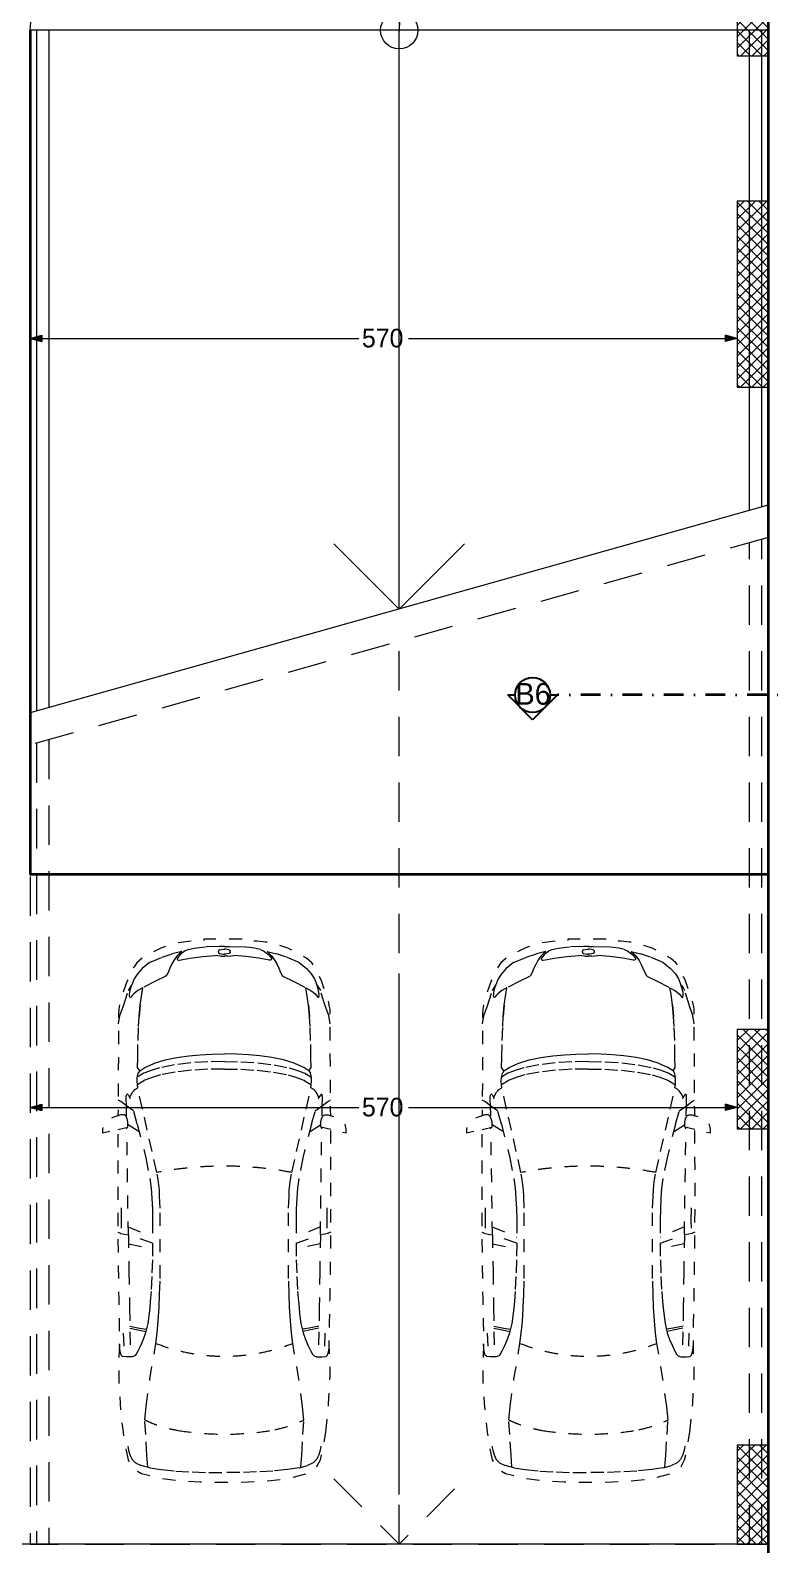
# Model space of a CAD drawing. Header units: millimetres. Extents: x 635850 to 824661, y -5878409 to -5774454.
# Drawn here: x 707640 to 713602, y -5850267 to -5838064 of the extents above; entities that cross this region are included whole.
import ezdxf

# ---------------------------------------------------------------- set-up
doc = ezdxf.new("R2010")
doc.units = ezdxf.units.MM
doc.header["$MEASUREMENT"] = 0
for name, pattern in [('Dashed', [211.666667, 105.833333, -105.833333]), ('Dot & Dashed', [335.138881, 158.75, -88.194444, 0, -88.194437]), ('Long Dashed', [529.166651, 317.499995, -211.666656])]:
    doc.linetypes.add(name, pattern=pattern)
for name, color, linetype, lineweight, true_color in [('2D Drafting - General_Pen_No__247', 7, 'Continuous', 13, 0xe8e8e8), ('A - Ndertesa 4 - 2D Drafting_Pen_No__247', 7, 'Continuous', 13, 0xe8e8e8), ('A - Ndertesa 4 - 2D Drafting_Pen_No__248', 7, 'Continuous', 13, 0xe8e8e8), ('A - Ndertesa 4 - 2D Drafting_Pen_No__82', 7, 'Continuous', 20, 0xaaaaaa), ('A - Ndertesa 4 - Dimensionimi Bazik_Pen_No__102', 7, 'Continuous', 13, 0xcccccc), ('A - Ndertesa 4 - Dimensionimi Bazik_Pen_No__82', 7, 'Continuous', 20, 0xaaaaaa), ('A - Ndertesa 4 - Rampa 2D_Pen_No__247', 7, 'Continuous', 13, 0xe8e8e8), ('A - Ndertesa 4 - Veturat_Pen_No__102', 7, 'Continuous', 13, 0xcccccc), ('A - Ndertesa 4 - Vijat e Bodrumeve_Pen_No__82', 7, 'Continuous', 20, 0xaaaaaa), ('Marker - Section_Pen_No__48', 7, 'Continuous', 25, 0xa80f02), ('Marker - Section_Pen_No__8', 7, 'Continuous', 35, 0xa80f02)]:
    doc.layers.add(name, color=color, linetype=linetype, lineweight=lineweight, true_color=true_color)
for name, color, linetype, lineweight in [('A - Ndertesa 4 - 2D Drafting_Pen_No__22', 8, 'Continuous', 35), ('A - Ndertesa 4 - Pllaka meskatit_Pen_No__7', 7, 'Continuous', 35), ('A - Ndertesa 4 - Shtyllat_Pen_No__1', 7, 'Continuous', 13), ('A - Ndertesa 4 - Shtyllat_Pen_No__101', 252, 'Continuous', 13)]:
    doc.layers.add(name, color=color, linetype=linetype, lineweight=lineweight)
for name, color, linetype in [('A - Ndertesa 4 - Dimensionimi Bazik', 7, 'Continuous'), ('A - Ndertesa 4 - Pllaka meskatit', 7, 'Continuous'), ('A - Ndertesa 4 - Shtyllat', 7, 'Continuous'), ('Marker - Section', 7, 'Continuous')]:
    doc.layers.add(name, color=color, linetype=linetype)
doc.styles.add('GENERATED_STYLE_1', font='GOTHIC.TTF')
doc.dimstyles.new('GENERATED_STYLE__2', dxfattribs={"dimtxt": 150, "dimasz": 91.78744, "dimexe": 0.18, "dimexo": 0.0625, "dimgap": 0, "dimtad": 0, "dimtih": 1, "dimtoh": 1, "dimdec": 0, "dimlfac": 0.1, "dimzin": 0, "dimdsep": 46, "dimtxsty": 'GENERATED_STYLE_1', "dimblk": 'ARROWHEAD_5', "dimblk1": 'ARROWHEAD_5', "dimblk2": 'ARROWHEAD_5', "dimcen": 0.09, "dimse1": 1, "dimse2": 1, "dimclrd": 256, "dimclre": 256, "dimclrt": 256, "dimadec": 0, "dimazin": 0, "dimtfac": 1, "dimtdec": 4, "dimtmove": 0, "dimatfit": 3, "dimfxl": 0, "dimtolj": 1, "dimtzin": 0, "dimarcsym": 0})
pattern_1 = [(45, (664183.82, -5827429.525), (-45.96194, 45.96194), []), (135, (664183.82, -5827429.525), (45.96194, 45.96194), [])]

# ---------------------------------------------------------------- blocks, each defined once
blk = doc.blocks.new('Slab_1', base_point=(672340, -5833507))
at = {"layer": 'A - Ndertesa 4 - Pllaka meskatit_Pen_No__7', "color": 7, "linetype": 'Continuous', "lineweight": 35, "flags": 128}
blk.add_lwpolyline([(672340, -5833507), (713590, -5830932), (713590, -5861017), (672340, -5861017)], close=True, dxfattribs=at)
blk = doc.blocks.new('Car 05 25_4')
at = {"layer": 'A - Ndertesa 4 - Veturat_Pen_No__102', "color": 254, "linetype": 'Dashed', "lineweight": 13, "true_color": 0xcccccc}
for p, q in [((1130, 859), (1121, 838)), ((1958, 858), (1977, 777)), ((2075, 836), (2068, 858)), ((2182, 834), (2193, 856)), ((-701, 743), (-729, 716)), ((-665, 761), (-701, 743)), ((-627, 772), (-665, 761)), ((-595, 778), (-627, 772)), ((125, 791), (129, 820)), ((126, 744), (125, 791)), ((327, 762), (125, 756)), ((132, 723), (126, 744)), ((129, 820), (139, 832)), ((139, 832), (165, 840)), ((165, 840), (195, 844)), ((195, 844), (231, 846)), ((211, 809), (418, 816)), ((522, 765), (327, 762)), ((355, 762), (339, 683)), ((373, 763), (357, 683)), ((814, 769), (522, 765)), ((1109, 774), (814, 769)), ((1036, 773), (997, 579)), ((1042, 578), (1108, 774)), ((1173, 775), (1090, 578)), ((1115, 809), (1109, 774)), ((1109, 774), (1538, 780)), ((1120, 833), (1115, 809)), ((1121, 838), (1120, 836)), ((1120, 836), (1120, 833)), ((1163, 830), (1220, 829)), ((1220, 829), (1370, 831)), ((1538, 780), (1975, 786)), ((1939, 686), (1996, 777)), ((1977, 777), (2020, 777)), ((2000, 702), (2214, 763)), ((2020, 777), (2044, 783)), ((2044, 783), (2063, 792)), ((2063, 792), (2070, 800)), ((2069, 788), (2065, 794)), ((2069, 788), (2148, 790)), ((2070, 800), (2075, 809)), ((2075, 809), (2075, 836)), ((2107, 732), (2148, 790)), ((2148, 790), (2167, 814)), ((2148, 790), (2206, 792)), ((2167, 814), (2182, 834)), ((2206, 792), (2227, 791)), ((2227, 770), (2214, 763)), ((2214, 763), (2238, 752)), ((2227, 791), (2233, 790)), ((2234, 774), (2227, 770)), ((2233, 790), (2238, 787)), ((2238, 777), (2234, 774)), ((2241, 784), (2238, 787)), ((2238, 777), (2241, 781)), ((2238, 752), (2259, 740)), ((2241, 781), (2241, 784)), ((2259, 740), (2269, 731)), ((2808, 853), (2877, 843)), ((2877, 843), (2954, 814)), ((2904, 833), (2905, 833)), ((2954, 814), (3076, 775)), ((3022, 758), (3024, 762)), ((3024, 754), (3022, 758)), ((3024, 762), (3035, 765)), ((3038, 743), (3024, 754)), ((3035, 765), (3047, 764)), ((3051, 731), (3038, 743)), ((3047, 764), (3061, 763)), ((3061, 763), (3090, 757)), ((3100, 763), (3076, 775)), ((3090, 757), (3108, 751)), ((3114, 753), (3100, 763)), ((3108, 751), (3123, 746)), ((3123, 746), (3114, 753)), ((3170, 727), (3123, 746)), ((-768, 602), (-751, 670)), ((-764, 617), (-666, 624)), ((-729, 716), (-751, 670)), ((-666, 624), (-501, 634)), ((-501, 634), (-383, 642)), ((-383, 642), (-274, 631)), ((-274, 631), (-56, 601)), ((147, 711), (132, 723)), ((171, 697), (147, 711)), ((213, 677), (171, 697)), ((266, 655), (213, 677)), ((319, 636), (266, 655)), ((393, 618), (319, 636)), ((339, 683), (330, 634)), ((357, 683), (347, 629)), ((475, 607), (393, 618)), ((1730, 634), (1562, 601)), ((2000, 702), (1730, 634)), ((1780, 582), (1953, 621)), ((1953, 621), (2122, 660)), ((2122, 660), (2294, 698)), ((2269, 731), (2279, 722)), ((2279, 722), (2294, 698)), ((2294, 698), (2317, 701)), ((2294, 698), (2294, 698)), ((2317, 701), (2346, 703)), ((2355, 640), (2317, 701)), ((2346, 703), (2379, 702)), ((2380, 575), (2355, 640)), ((2410, 649), (2379, 702)), ((2379, 702), (2411, 694)), ((2436, 583), (2410, 649)), ((2411, 694), (2411, 694)), ((2429, 682), (2411, 694)), ((2429, 682), (2457, 700)), ((2429, 682), (2429, 682)), ((2429, 682), (2457, 640)), ((2457, 700), (2535, 698)), ((2457, 640), (2487, 574)), ((2535, 698), (2535, 698)), ((2535, 698), (2673, 696)), ((2673, 696), (2787, 691)), ((2787, 691), (2868, 687)), ((2868, 687), (2960, 679)), ((2960, 679), (2868, 687)), ((2960, 679), (3047, 666)), ((3047, 666), (3100, 657)), ((3065, 715), (3051, 731)), ((3077, 698), (3065, 715)), ((3100, 657), (3077, 698)), ((3153, 554), (3100, 657)), ((3212, 701), (3170, 727)), ((3254, 663), (3212, 701)), ((3302, 603), (3254, 663)), ((-783, 510), (-795, 391)), ((-768, 602), (-783, 510)), ((-56, 601), (146, 567)), ((146, 567), (233, 552)), ((233, 552), (315, 541)), ((315, 541), (384, 535)), ((384, 535), (454, 530)), ((454, 530), (526, 526)), ((521, 602), (475, 607)), ((570, 597), (521, 602)), ((526, 526), (628, 522)), ((653, 591), (570, 597)), ((628, 522), (757, 518)), ((773, 585), (653, 591)), ((757, 518), (1323, 518)), ((907, 580), (773, 585)), ((1042, 578), (907, 580)), ((1228, 578), (1042, 578)), ((1316, 580), (1228, 578)), ((1403, 584), (1316, 580)), ((1323, 518), (1420, 522)), ((1484, 590), (1403, 584)), ((1420, 522), (1467, 524)), ((1467, 524), (1511, 528)), ((1562, 601), (1484, 590)), ((1511, 528), (1554, 533)), ((1554, 533), (1597, 541)), ((1597, 541), (1597, 541)), ((1611, 544), (1780, 582)), ((2397, 514), (2380, 575)), ((2419, 396), (2397, 514)), ((2454, 522), (2436, 583)), ((2478, 401), (2454, 522)), ((2487, 574), (2492, 562)), ((2492, 562), (2518, 477)), ((3190, 476), (3153, 554)), ((3302, 603), (3346, 501)), ((3346, 501), (3374, 420)), ((-795, 391), (-802, 259)), ((2434, 266), (2419, 396)), ((2494, 269), (2478, 401)), ((2518, 477), (2538, 384)), ((2538, 384), (2551, 286)), ((3199, 467), (3190, 476)), ((3221, 454), (3199, 467)), ((3256, 439), (3221, 454)), ((3288, 425), (3256, 439)), ((3319, 408), (3288, 425)), ((3353, 384), (3319, 408)), ((3325, 377), (3321, 370)), ((3321, 370), (3321, 362)), ((3328, 380), (3325, 377)), ((3338, 379), (3328, 380)), ((3364, 358), (3338, 379)), ((3377, 360), (3353, 384)), ((3391, 344), (3374, 420)), ((-802, 259), (-807, 125)), ((2442, 132), (2434, 266)), ((2503, 133), (2494, 269)), ((2551, 286), (2560, 194)), ((3321, 362), (3338, 277)), ((3338, 277), (3352, 173)), ((3397, 316), (3364, 358)), ((3391, 344), (3377, 360)), ((3408, 289), (3397, 316)), ((3408, 289), (3414, 267)), ((3414, 267), (3418, 243)), ((-807, 125), (-808, 0)), ((2444, 0), (2442, 132)), ((2506, 0), (2503, 133)), ((2560, 194), (2564, 101)), ((3352, 173), (3358, 76)), ((3418, 243), (3424, 201)), ((3424, 201), (3428, 152)), ((3432, 40), (3428, 152)), ((-807, -125), (-808, 0)), ((2444, 0), (2442, -132)), ((2564, 101), (2566, 0)), ((2564, -101), (2566, 0)), ((3354, 28), (3358, 76)), ((3354, 28), (3354, -1)), ((3354, -28), (3354, 1)), ((3371, 12), (3370, -1)), ((3371, -12), (3370, 1)), ((3372, 24), (3371, 12)), ((3376, 39), (3372, 24)), ((3382, 47), (3376, 39)), ((3386, 48), (3382, 47)), ((3386, 48), (3394, 48)), ((3399, 47), (3394, 48)), ((3404, 39), (3399, 47)), ((3404, 39), (3408, 24)), ((3408, 24), (3410, 8)), ((3410, 8), (3410, 0)), ((3432, 57), (3432, 57)), ((3432, 0), (3432, 40)), ((3432, 0), (3432, -40)), ((2506, 0), (2503, -133)), ((2560, -194), (2564, -101)), ((3352, -173), (3358, -76)), ((3354, -28), (3358, -76)), ((3372, -24), (3371, -12)), ((3376, -39), (3372, -24)), ((3382, -47), (3376, -39)), ((3386, -48), (3382, -47)), ((3386, -48), (3394, -48)), ((3399, -47), (3394, -48)), ((3404, -39), (3399, -47)), ((3404, -39), (3408, -24)), ((3408, -24), (3410, -8)), ((3410, -8), (3410, 0)), ((3432, -40), (3428, -152)), ((3432, -57), (3432, -57)), ((-802, -259), (-807, -125)), ((2442, -132), (2434, -266)), ((2503, -133), (2494, -269)), ((2551, -286), (2560, -194)), ((3338, -277), (3352, -173)), ((3414, -267), (3418, -243)), ((3418, -243), (3424, -201)), ((3424, -201), (3428, -152)), ((-795, -391), (-802, -259)), ((2434, -266), (2419, -396)), ((2494, -269), (2478, -401)), ((2538, -384), (2551, -286)), ((3321, -362), (3338, -277)), ((3321, -370), (3321, -362)), ((3364, -358), (3338, -379)), ((3377, -360), (3353, -384)), ((3397, -316), (3364, -358)), ((3391, -344), (3374, -420)), ((3391, -344), (3377, -360)), ((3408, -289), (3397, -316)), ((3408, -289), (3414, -267)), ((-783, -510), (-795, -391)), ((2419, -396), (2397, -514)), ((2478, -401), (2454, -522)), ((2492, -562), (2518, -477)), ((2518, -477), (2538, -384)), ((3190, -476), (3153, -554)), ((3199, -467), (3190, -476)), ((3221, -454), (3199, -467)), ((3256, -439), (3221, -454)), ((3288, -425), (3256, -439)), ((3319, -408), (3288, -425)), ((3353, -384), (3319, -408)), ((3325, -377), (3321, -370)), ((3328, -380), (3325, -377)), ((3338, -379), (3328, -380)), ((3346, -501), (3374, -420)), ((-768, -602), (-783, -510)), ((-768, -602), (-751, -670)), ((-274, -631), (-56, -601)), ((-56, -601), (146, -567)), ((146, -567), (233, -552)), ((233, -552), (315, -541)), ((315, -541), (384, -535)), ((384, -535), (454, -530)), ((475, -607), (393, -618)), ((454, -530), (526, -526)), ((521, -602), (475, -607)), ((570, -597), (521, -602)), ((526, -526), (628, -522)), ((653, -591), (570, -597)), ((628, -522), (757, -518)), ((773, -585), (653, -591)), ((757, -518), (1323, -518)), ((907, -580), (773, -585)), ((1042, -578), (907, -580)), ((1036, -773), (997, -579)), ((1042, -578), (1108, -774)), ((1228, -578), (1042, -578)), ((1173, -775), (1090, -578)), ((1316, -580), (1228, -578)), ((1403, -584), (1316, -580)), ((1323, -518), (1420, -522)), ((1484, -590), (1403, -584)), ((1420, -522), (1467, -524)), ((1467, -524), (1511, -528)), ((1562, -601), (1484, -590)), ((1511, -528), (1554, -533)), ((1554, -533), (1597, -541)), ((1730, -634), (1562, -601)), ((1597, -541), (1597, -541)), ((1611, -544), (1780, -582)), ((1780, -582), (1953, -621)), ((2380, -575), (2355, -640)), ((2397, -514), (2380, -575)), ((2436, -583), (2410, -649)), ((2454, -522), (2436, -583)), ((2457, -640), (2487, -574)), ((2487, -574), (2492, -562)), ((3153, -554), (3100, -657)), ((3302, -603), (3254, -663)), ((3302, -603), (3346, -501)), ((-764, -617), (-666, -624)), ((-729, -716), (-751, -670)), ((-701, -743), (-729, -716)), ((-666, -624), (-501, -634)), ((-501, -634), (-383, -642)), ((-383, -642), (-274, -631)), ((132, -723), (126, -744)), ((147, -711), (132, -723)), ((171, -697), (147, -711)), ((213, -677), (171, -697)), ((266, -655), (213, -677)), ((319, -636), (266, -655)), ((393, -618), (319, -636)), ((339, -683), (330, -634)), ((355, -762), (339, -683)), ((357, -683), (347, -629)), ((373, -763), (357, -683)), ((2000, -702), (1730, -634)), ((1939, -686), (1996, -777)), ((1953, -621), (2122, -660)), ((2000, -702), (2214, -763)), ((2107, -732), (2148, -790)), ((2122, -660), (2294, -698)), ((2259, -740), (2269, -731)), ((2269, -731), (2279, -722)), ((2279, -722), (2294, -698)), ((2294, -698), (2317, -701)), ((2294, -698), (2294, -698)), ((2355, -640), (2317, -701)), ((2317, -701), (2346, -703)), ((2346, -703), (2379, -702)), ((2410, -649), (2379, -702)), ((2379, -702), (2411, -694)), ((2429, -682), (2411, -694)), ((2411, -694), (2411, -694)), ((2429, -682), (2457, -640)), ((2429, -682), (2429, -682)), ((2429, -682), (2457, -700)), ((2457, -700), (2535, -698)), ((2535, -698), (2673, -696)), ((2535, -698), (2535, -698)), ((2673, -696), (2787, -691)), ((2787, -691), (2868, -687)), ((2868, -687), (2960, -679)), ((2960, -679), (2868, -687)), ((2960, -679), (3047, -666)), ((3051, -731), (3038, -743)), ((3047, -666), (3100, -657)), ((3065, -715), (3051, -731)), ((3077, -698), (3065, -715)), ((3100, -657), (3077, -698)), ((3170, -727), (3123, -746)), ((3212, -701), (3170, -727)), ((3254, -663), (3212, -701)), ((-665, -761), (-701, -743)), ((-627, -772), (-665, -761)), ((-595, -778), (-627, -772)), ((126, -744), (125, -791)), ((327, -762), (125, -756)), ((125, -791), (129, -820)), ((129, -820), (139, -832)), ((139, -832), (165, -840)), ((165, -840), (195, -844)), ((195, -844), (231, -846)), ((211, -809), (418, -816)), ((522, -765), (327, -762)), ((814, -769), (522, -765)), ((1109, -774), (814, -769)), ((1109, -774), (1538, -780)), ((1115, -809), (1109, -774)), ((1120, -833), (1115, -809)), ((1120, -836), (1120, -833)), ((1121, -838), (1120, -836)), ((1130, -859), (1121, -838)), ((1163, -830), (1220, -829)), ((1220, -829), (1370, -831)), ((1538, -780), (1975, -786)), ((1958, -858), (1977, -777)), ((1977, -777), (2020, -777)), ((2020, -777), (2044, -783)), ((2044, -783), (2063, -792)), ((2063, -792), (2070, -800)), ((2069, -788), (2065, -794)), ((2075, -836), (2068, -858)), ((2069, -788), (2148, -790)), ((2070, -800), (2075, -809)), ((2075, -809), (2075, -836)), ((2148, -790), (2167, -814)), ((2148, -790), (2206, -792)), ((2167, -814), (2182, -834)), ((2182, -834), (2193, -856)), ((2206, -792), (2227, -791)), ((2214, -763), (2238, -752)), ((2227, -770), (2214, -763)), ((2234, -774), (2227, -770)), ((2227, -791), (2233, -790)), ((2233, -790), (2238, -787)), ((2238, -777), (2234, -774)), ((2238, -752), (2259, -740)), ((2238, -777), (2241, -781)), ((2241, -784), (2238, -787)), ((2241, -781), (2241, -784)), ((2808, -853), (2877, -843)), ((2877, -843), (2954, -814)), ((2954, -814), (3076, -775)), ((3024, -754), (3022, -758)), ((3022, -758), (3024, -762)), ((3038, -743), (3024, -754)), ((3024, -762), (3035, -765)), ((3035, -765), (3047, -764)), ((3047, -764), (3061, -763)), ((3061, -763), (3090, -757)), ((3100, -763), (3076, -775)), ((3090, -757), (3108, -751)), ((3114, -753), (3100, -763)), ((3108, -751), (3123, -746)), ((3123, -746), (3114, -753))]:
    blk.add_line(p, q, dxfattribs=at)
at = {"layer": 'A - Ndertesa 4 - Veturat_Pen_No__102', "color": 254, "linetype": 'Dashed', "lineweight": 13, "true_color": 0xcccccc, "flags": 128}
blk.add_lwpolyline([(-483, -817), (-372, -830), (-252, -841), (-168, -845), (-78, -851), (-24, -852), (40, -852), (231, -846), (400, -848), (591, -852), (857, -856), (1130, -859), (1536, -860), (1958, -858), (1929, -983), (1961, -983), (1997, -975), (2027, -945), (2055, -898), (2068, -858), (2120, -857), (2193, -856), (2808, -853), (2856, -853), (2891, -853), (2923, -852), (2945, -849), (2990, -840), (3014, -833), (3154, -783), (3236, -748), (3269, -728), (3299, -706), (3337, -663), (3374, -604), (3418, -513), (3457, -393), (3468, -331), (3474, -264), (3478, -200), (3479, -165), (3490, -165), (3490, 165), (3479, 165), (3478, 200), (3474, 264), (3468, 331), (3457, 393), (3418, 513), (3374, 604), (3337, 663), (3299, 706), (3269, 728), (3236, 748), (3154, 783), (3014, 833), (2990, 840), (2945, 849), (2923, 852), (2891, 853), (2856, 853), (2808, 853), (2193, 856), (2120, 857), (2068, 858), (2055, 898), (2027, 945), (1997, 975), (1961, 983), (1929, 983), (1958, 858), (1536, 860), (1130, 859), (857, 856), (591, 852), (400, 848), (231, 846), (40, 852), (-24, 852), (-78, 851), (-168, 845), (-252, 841), (-372, 830), (-483, 817), (-585, 801), (-706, 776), (-758, 747), (-785, 722), (-815, 668), (-855, 511), (-875, 345), (-883, 195), (-885, 0), (-883, -195), (-875, -345), (-855, -511), (-815, -668), (-785, -722), (-758, -747), (-706, -776), (-585, -801)], close=True, dxfattribs=at)
at = {"layer": 'A - Ndertesa 4 - Veturat_Pen_No__102', "color": 254, "linetype": 'Dashed', "lineweight": 13, "true_color": 0xcccccc}
for centre, radius, start, end in [((493, 218), 973, 154.1545, 170.9117), ((1650, 0), 1520, 158.6992, 201.3008), ((-1245, 0), 2907, 349.2142, 10.7858), ((1856, -2), 2354, 170.8804, 189.9223), ((493, -218), 973, 191.2305, 205.8455)]:
    blk.add_arc(centre, radius, start, end, dxfattribs=at)
blk = doc.blocks.new('*D1516', base_point=(664184, -5827430))
at = {"layer": 'A - Ndertesa 4 - Dimensionimi Bazik_Pen_No__102', "linetype": 'Continuous', "lineweight": 13, "true_color": 0xcccccc}
for points in [[(707640, -5846743), (707733, -5846768), (707733, -5846718)], [(713340, -5846743), (713247, -5846718), (713247, -5846768)]]:
    blk.add_hatch(color=254, dxfattribs=at).paths.add_polyline_path(points)
at = {"layer": 'A - Ndertesa 4 - Dimensionimi Bazik_Pen_No__102', "color": 254, "linetype": 'Continuous', "lineweight": 13, "true_color": 0xcccccc}
for p, q in [((707640, -5846743), (707733, -5846718)), ((707733, -5846718), (707733, -5846768)), ((713247, -5846768), (713247, -5846718)), ((713340, -5846743), (713247, -5846718)), ((707640, -5846743), (707733, -5846768)), ((707733, -5846743), (710290, -5846743)), ((710690, -5846743), (713247, -5846743)), ((713340, -5846743), (713247, -5846768))]:
    blk.add_line(p, q, dxfattribs=at)
at = {"layer": 'A - Ndertesa 4 - Dimensionimi Bazik_Pen_No__82', "color": 253, "lineweight": 20, "true_color": 0xaaaaaa, "insert": (710314, -5846818), "char_height": 150, "attachment_point": 7, "style": 'GENERATED_STYLE_1'}
blk.add_mtext('\\A1;{\\pql;\\fCentury Gothic|b0|i0|c0|p34;570}', dxfattribs=at)
blk = doc.blocks.new('ARROWHEAD_5')
at = {"linetype": 'Continuous', "lineweight": 0}
blk.add_hatch(color=0, dxfattribs=at).paths.add_polyline_path([(-1, 0.2679), (0, 0), (-1, -0.2679)])
at = {"color": 0, "linetype": 'Continuous', "lineweight": 0}
blk.add_line((0, 0), (-1, 0), dxfattribs=at)
blk = doc.blocks.new('*D1517', base_point=(664184, -5827430))
at = {"layer": 'A - Ndertesa 4 - Dimensionimi Bazik_Pen_No__102', "linetype": 'Continuous', "lineweight": 13, "true_color": 0xcccccc}
for points in [[(707640, -5840546), (707733, -5840571), (707733, -5840521)], [(713340, -5840546), (713247, -5840521), (713247, -5840571)]]:
    blk.add_hatch(color=254, dxfattribs=at).paths.add_polyline_path(points)
at = {"layer": 'A - Ndertesa 4 - Dimensionimi Bazik_Pen_No__102', "color": 254, "linetype": 'Continuous', "lineweight": 13, "true_color": 0xcccccc}
for p, q in [((707640, -5840546), (707733, -5840521)), ((707640, -5840546), (707733, -5840571)), ((707733, -5840521), (707733, -5840571)), ((707733, -5840546), (710290, -5840546)), ((710690, -5840546), (713247, -5840546)), ((713247, -5840571), (713247, -5840521)), ((713340, -5840546), (713247, -5840521)), ((713340, -5840546), (713247, -5840571))]:
    blk.add_line(p, q, dxfattribs=at)
at = {"layer": 'A - Ndertesa 4 - Dimensionimi Bazik_Pen_No__82', "color": 253, "lineweight": 20, "true_color": 0xaaaaaa, "insert": (710314, -5840621), "char_height": 150, "attachment_point": 7, "style": 'GENERATED_STYLE_1'}
blk.add_mtext('\\A1;{\\pql;\\fCentury Gothic|b0|i0|c0|p34;570}', dxfattribs=at)
blk = doc.blocks.new('Column_481', base_point=(713465, -5849864))
at = {"layer": 'A - Ndertesa 4 - Shtyllat_Pen_No__101', "linetype": 'Continuous', "lineweight": 13}
h = blk.add_hatch(dxfattribs=at)
h.set_pattern_fill('Concrete_Block', color=252, style=0, pattern_type=2)
h.set_pattern_definition(pattern_1)
h.paths.add_polyline_path([(713590, -5850264), (713590, -5849464), (713340, -5849464), (713340, -5850264)])
at = {"layer": 'A - Ndertesa 4 - Shtyllat_Pen_No__1', "color": 7, "linetype": 'Continuous', "lineweight": 13, "flags": 128}
blk.add_lwpolyline([(713590, -5850264), (713590, -5849464), (713340, -5849464), (713340, -5850264)], close=True, dxfattribs=at)
blk = doc.blocks.new('Column_482', base_point=(713465, -5846515))
at = {"layer": 'A - Ndertesa 4 - Shtyllat_Pen_No__101', "linetype": 'Continuous', "lineweight": 13}
h = blk.add_hatch(dxfattribs=at)
h.set_pattern_fill('Concrete_Block', color=252, style=0, pattern_type=2)
h.set_pattern_definition(pattern_1)
h.paths.add_polyline_path([(713590, -5846915), (713590, -5846115), (713340, -5846115), (713340, -5846915)])
at = {"layer": 'A - Ndertesa 4 - Shtyllat_Pen_No__1', "color": 7, "linetype": 'Continuous', "lineweight": 13, "flags": 128}
blk.add_lwpolyline([(713590, -5846915), (713590, -5846115), (713340, -5846115), (713340, -5846915)], close=True, dxfattribs=at)
blk = doc.blocks.new('Column_483', base_point=(713465, -5840190))
at = {"layer": 'A - Ndertesa 4 - Shtyllat_Pen_No__101', "linetype": 'Continuous', "lineweight": 13}
h = blk.add_hatch(dxfattribs=at)
h.set_pattern_fill('Concrete_Block', color=252, style=0, pattern_type=2)
h.set_pattern_definition(pattern_1)
h.paths.add_polyline_path([(713590, -5840940), (713590, -5839440), (713340, -5839440), (713340, -5840940)])
at = {"layer": 'A - Ndertesa 4 - Shtyllat_Pen_No__1', "color": 7, "linetype": 'Continuous', "lineweight": 13, "flags": 128}
blk.add_lwpolyline([(713590, -5840940), (713590, -5839440), (713340, -5839440), (713340, -5840940)], close=True, dxfattribs=at)
blk = doc.blocks.new('Column_492', base_point=(713465, -5837970))
at = {"layer": 'A - Ndertesa 4 - Shtyllat_Pen_No__101', "linetype": 'Continuous', "lineweight": 13}
h = blk.add_hatch(dxfattribs=at)
h.set_pattern_fill('Concrete_Block', color=252, style=0, pattern_type=2)
h.set_pattern_definition(pattern_1)
h.paths.add_polyline_path([(713590, -5838270), (713590, -5837670), (713340, -5837670), (713340, -5838270)])
at = {"layer": 'A - Ndertesa 4 - Shtyllat_Pen_No__1', "color": 7, "linetype": 'Continuous', "lineweight": 13, "flags": 128}
blk.add_lwpolyline([(713590, -5838270), (713590, -5837670), (713340, -5837670), (713340, -5838270)], close=True, dxfattribs=at)
blk = doc.blocks.new('Cutting Plane_12', base_point=(750990, -5843420))
at = {"layer": 'Marker - Section_Pen_No__48', "color": 14, "linetype": 'Continuous', "lineweight": 25, "true_color": 0xa80f02}
for p, q in [((711690, -5843620), (711490, -5843420)), ((711490, -5843420), (711548, -5843420)), ((711890, -5843420), (711690, -5843620)), ((711831, -5843420), (711890, -5843420))]:
    blk.add_line(p, q, dxfattribs=at)
blk.add_circle((711690, -5843420), 141, dxfattribs=at)
at = {"layer": 'Marker - Section_Pen_No__8', "color": 14, "linetype": 'Dot & Dashed', "lineweight": 35, "true_color": 0xa80f02}
blk.add_line((750790, -5843420), (711890, -5843420), dxfattribs=at)
at = {"layer": 'Marker - Section_Pen_No__48', "color": 14, "lineweight": 25, "true_color": 0xa80f02, "insert": (711551, -5843501), "char_height": 175, "attachment_point": 7, "style": 'GENERATED_STYLE_1'}
blk.add_mtext('\\A1;{\\pql;\\pt0;\\fCentury Gothic|b0|i0|c0|p34;B6}', dxfattribs=at)

msp = doc.modelspace()

# ---------------------------------------------------------------- linework, layer by layer
at = {"layer": '2D Drafting - General_Pen_No__247', "color": 254, "linetype": 'Long Dashed', "lineweight": 13, "true_color": 0xe8e8e8, "flags": 128}
for points in [[(713589.8, -5831282.9), (713589.8, -5838063.8)], [(710088.4, -5849737.4), (710614.8, -5850263.8), (711141.3, -5849737.4)]]:
    msp.add_lwpolyline(points, dxfattribs=at)
at = {"layer": 'A - Ndertesa 4 - 2D Drafting_Pen_No__22', "color": 8, "linetype": 'Continuous', "lineweight": 35, "flags": 128}
msp.add_lwpolyline([(707639.8, -5838063.8), (707639.8, -5844863.8), (713589.8, -5844863.8)], dxfattribs=at)
at = {"layer": 'A - Ndertesa 4 - 2D Drafting_Pen_No__247', "color": 254, "linetype": 'Continuous', "lineweight": 13, "true_color": 0xe8e8e8, "flags": 128}
for points in [[(713589.8, -5834025.1, 0.3252095), (710614.8, -5838069.9)], [(705260.3, -5834421.1), (706976.4, -5834314, -0.4075368), (710614.8, -5838069.9)]]:
    msp.add_lwpolyline(points, format="xyb", dxfattribs=at)
for points in [[(713589.8, -5841891), (713589.8, -5838063.8), (707639.8, -5838063.8), (707639.8, -5843563.8)], [(710614.8, -5842727.4), (710614.8, -5838063.8)], [(713589.8, -5841891), (707639.8, -5843563.8)]]:
    msp.add_lwpolyline(points, dxfattribs=at)
at = {"layer": 'A - Ndertesa 4 - 2D Drafting_Pen_No__247', "color": 254, "linetype": 'Long Dashed', "lineweight": 13, "true_color": 0xe8e8e8, "flags": 128}
for points in [[(707639.8, -5843823.5), (707639.8, -5850263.8), (713589.8, -5850263.8), (713589.8, -5842150.7)], [(713589.8, -5842150.7), (707639.8, -5843823.5)], [(710614.8, -5850263.8), (710614.8, -5842987.1)]]:
    msp.add_lwpolyline(points, dxfattribs=at)
at = {"layer": 'A - Ndertesa 4 - 2D Drafting_Pen_No__247', "color": 254, "linetype": 'Continuous', "lineweight": 13, "true_color": 0xe8e8e8}
msp.add_lwpolyline([(710088.4, -5842200.9), (710614.8, -5842727.4), (711141.3, -5842200.9)], dxfattribs=at)
msp.add_circle((710614.8, -5838063.8), 150, dxfattribs=at)
at = {"layer": 'A - Ndertesa 4 - 2D Drafting_Pen_No__248', "color": 254, "linetype": 'Continuous', "lineweight": 13, "true_color": 0xe8e8e8, "flags": 128}
for points in [[(707689.8, -5838063.8), (707689.8, -5843549.7)], [(707789.8, -5838063.8), (707789.8, -5843521.6)], [(713439.8, -5841933.1), (713439.8, -5838063.8)], [(713539.8, -5841905), (713539.8, -5838063.8)]]:
    msp.add_lwpolyline(points, dxfattribs=at)
at = {"layer": 'A - Ndertesa 4 - 2D Drafting_Pen_No__248', "color": 254, "linetype": 'Long Dashed', "lineweight": 13, "true_color": 0xe8e8e8, "flags": 128}
for points in [[(713439.8, -5850263.8), (713439.8, -5842192.8)], [(713539.8, -5850263.8), (713539.8, -5842164.7)], [(707789.8, -5843781.3), (707789.8, -5850263.8)], [(707689.8, -5843809.4), (707689.8, -5850263.8)]]:
    msp.add_lwpolyline(points, dxfattribs=at)
at = {"layer": 'A - Ndertesa 4 - 2D Drafting_Pen_No__82', "color": 253, "linetype": 'Continuous', "lineweight": 20, "true_color": 0xaaaaaa, "flags": 128}
msp.add_lwpolyline([(710614.8, -5849863.8), (710614.8, -5845663.8)], dxfattribs=at)
at = {"layer": 'A - Ndertesa 4 - Rampa 2D_Pen_No__247', "color": 254, "linetype": 'Continuous', "lineweight": 13, "true_color": 0xe8e8e8, "flags": 128}
msp.add_lwpolyline([(707639.8, -5838063.8, 0.4309628), (706449.2, -5836740.9), (705409.2, -5836805.8), (705097.5, -5831813), (713589.8, -5831282.9)], format="xyb", dxfattribs=at)
at = {"layer": 'A - Ndertesa 4 - Vijat e Bodrumeve_Pen_No__82', "color": 253, "linetype": 'Continuous', "lineweight": 20, "true_color": 0xaaaaaa, "flags": 128}
msp.add_lwpolyline([(713589.8, -5850263.8), (702789, -5850263.8, -0.4142136), (702539, -5850013.8), (702539, -5838566.9, -0.3960712), (704219.4, -5836880), (706449.2, -5836740.8)], format="xyb", dxfattribs=at)

# ---------------------------------------------------------------- block references
at = {"layer": 'A - Ndertesa 4 - Pllaka meskatit', "color": 7, "linetype": 'Continuous', "lineweight": 35}
msp.add_blockref('Slab_1', (672339.8, -5833507), dxfattribs=at)
at = {"layer": 'A - Ndertesa 4 - Shtyllat', "color": 7, "lineweight": 13}
for name, p in [('Column_492', (713464.8, -5837969.9)), ('Column_483', (713464.8, -5840189.7)), ('Column_482', (713464.8, -5846514.7)), ('Column_481', (713464.8, -5849863.8))]:
    msp.add_blockref(name, p, dxfattribs=at)
at = {"layer": 'A - Ndertesa 4 - Veturat_Pen_No__102', "color": 254, "linetype": 'Dashed', "lineweight": 13, "true_color": 0xcccccc, "zscale": 1000, "rotation": 90}
for p in [(709204.7, -5848878.5), (712140.4, -5848878.5)]:
    msp.add_blockref('Car 05 25_4', p, dxfattribs=at)
at = {"layer": 'Marker - Section', "color": 14, "lineweight": 35, "true_color": 0xa80f02}
msp.add_blockref('Cutting Plane_12', (750989.8, -5843419.8), dxfattribs=at)

# ---------------------------------------------------------------- dimensions: what is measured, and where the dimension line sits
at = {"layer": 'A - Ndertesa 4 - Dimensionimi Bazik', "color": 254, "linetype": 'Continuous', "lineweight": 13, "true_color": 0xcccccc}
for base, p1, p2, picture, middle in [((713339.8, -5840546.1), (707639.8, -5849437.9), (713339.8, -5849437.9), '*D1517', (710485.6, -5840546.1)), ((713339.8, -5846742.6), (707639.8, -5846791.6), (713339.8, -5846791.6), '*D1516', (710485.6, -5846742.6))]:
    dim = msp.add_linear_dim(base=base, p1=p1, p2=p2, dimstyle='GENERATED_STYLE__2', dxfattribs=at)
    dim.commit()
    dim.dimension.update_dxf_attribs({"geometry": picture, "text_midpoint": middle, "dimtype": 160})

doc.saveas('drawing.dxf')
